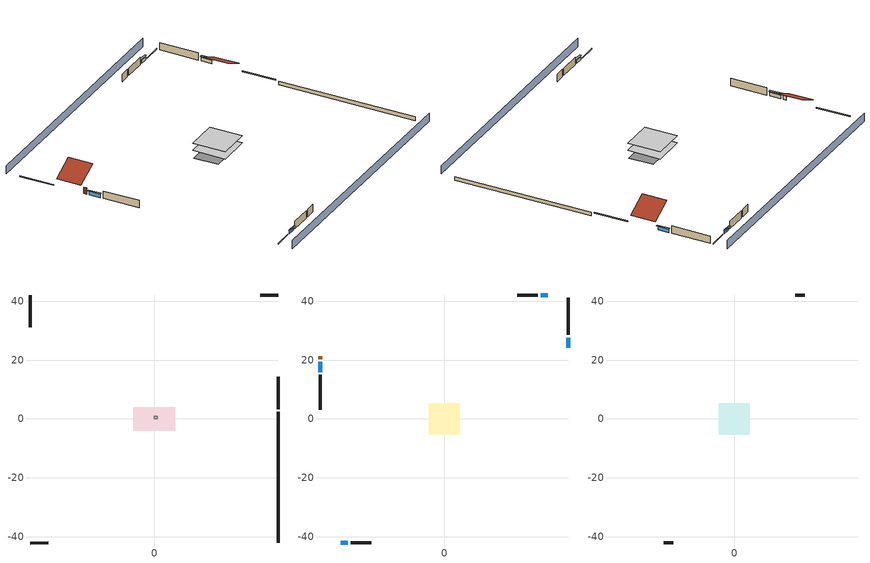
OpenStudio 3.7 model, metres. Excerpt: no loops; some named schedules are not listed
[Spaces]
crawlspace - vented 1
 floor foundation (Slab1 construction): -7.17,-3.98 -7.17,3.98 7.17,3.98 7.17,-3.98 z-0.91
 wall outside (RimJoist1 construction): 42.2,3.32 42.2,14.36 z0.3:0.61
 wall outside (RimJoist2 construction): -42.2,-42.2 -36.07,-42.2 z0.3:0.61
 wall outside (RimJoist3 construction): -42.2,42.2 -42.2,31.16 z0.3:0.61
 wall outside (RimJoist4 construction): 42.2,42.2 36.07,42.2 z0.3:0.61
 wall foundation (FoundationWall1 construction): 42.2,-42.2 42.2,2.4 z-0.91:0.3
furnace airloop ret air space
 floor adiabatic (AdiabaticConst): 0,0 0,1 1,1 1,0 z0
 wall adiabatic (AdiabaticConst): 0,1 0,0 1,0 1,1 0,1 z0:1
 ceiling adiabatic (AdiabaticConst): 1,0 1,1 0,1 0,0 z1
conditioned space 1
 floor to crawlspace - vented 1 (Floor1 construction): -5.34,-5.34 -5.34,5.34 5.34,5.34 5.34,-5.34 z0.3
 wall outside (Wall1 construction): 42.2,28.66 42.2,41.27 z0.3:2.74
 wall outside (Wall2 construction): -31.89,-42.2 -24.89,-42.2 z0.3:2.74
 wall outside (Wall3 construction): -42.2,15.02 -42.2,3.17 z0.3:2.74
 wall outside (Wall4 construction): 31.89,42.2 24.89,42.2 z0.3:2.74
 wall outside (AdiabaticWallConstruction): 42.2,24.2 42.2,27.73 / -42.2,19.48 -42.2,15.95 z0.3:1.49; -35.14,-42.2 -32.82,-42.2 / 35.14,42.2 32.82,42.2 z0.3:1.31
 wall outside (AdiabaticWallConstruction 1): -42.2,21.32 -42.2,20.4 z0.3:2.34
 window (WindowConstruction): 42.2,24.2 42.2,27.73 z0.3:1.49
 window (WindowConstruction 1): -35.14,-42.2 -32.82,-42.2 z0.3:1.31
 window (WindowConstruction 2): -42.2,19.48 -42.2,15.95 z0.3:1.49
 window (WindowConstruction 3): 35.14,42.2 32.82,42.2 z0.3:1.31
 door (Door): -42.2,21.32 -42.2,20.4 z0.3:2.34
attic - vented 1
 floor to conditioned space 1 (Floor2 construction Reversed): -5.34,-5.34 -5.34,5.34 5.34,5.34 5.34,-5.34 z2.74
 wall outside (Wall5 construction): -23.96,-42.2 -20.71,-42.2 z0.3:2.74
 wall outside (Wall6 construction): 23.96,42.2 20.71,42.2 z0.3:2.74
 roof outside (Roof1 construction): 42.2,23.27,2.74 35.05,23.27,6.31 35.05,15.29,6.31 42.2,15.29,2.74
 roof outside (Roof2 construction): -42.2,22.25,2.74 -35.05,22.25,6.31 -35.05,30.23,6.31 -42.2,30.23,2.74
shading: 42.2,46.77 -42.2,46.77 / -42.2,-46.77 42.2,-46.77 z0:2.74; 42.2,28.03 42.2,23.9 42.81,23.9 42.81,28.03 z1.8; -32.52,-42.2 -35.45,-42.2 -35.45,-42.81 -32.52,-42.81 z1.62; -42.2,15.65 -42.2,19.78 -42.81,19.78 -42.81,15.65 z1.8; 32.52,42.2 35.45,42.2 35.45,42.81 32.52,42.81 z1.62
[Site]
Tallahassee Regional Ap  Isis_FL_USA: Latitude {deg}=30.38; Longitude {deg}=-84.37; Time Zone {hr}=-5; Elevation {m}=21; Terrain=Suburbs
[Site:GroundTemperature:Shallow]
16.3547, 15.0593, 14.9556, 15.5703, 18.038, 20.4943, 22.6237, 23.9727, 24.0873, 22.9901, 20.915, 18.5341
[Site:WaterMainsTemperature]
Calculation Method=Schedule; Temperature Schedule=mains temperature schedule
[Building]
Building 1
[Material] Roughness=Rough
Name | Thickness {m} | Conductivity {W/m-K} | Density {kg/m3} | Specific Heat {J/kg-K} | Thermal Absorptance | Solar Absorptance | Visible Absorptance
slate or tile shingles | 0.01905 | 0.840978 | 1899.972 | 799.717 | 0.9 | 0.75 | 0.75
roof rigid ins | 0.00329814 | 0.029427 | 32.04 | 1214.23 | 0.9 | 0.7 | 0.7
osb sheathing 0.5 in. | 0.0127 | 0.115458 | 512.64 | 1214.23 | 0.9 | 0.6 | 0.6
wood siding | 0.0254 | 0.102417 | 544.68 | 1172.36 | 0.9 | 0.85 | 0.85
osb sheathing 0.5 in. 1 | 0.0127 | 0.115458 | 512.64 | 1214.23 | 0.9 | 0.7 | 0.7
wall stud and cavity | 0.1397 | 0.550994 | 139.0536 | 1170.24 | 0.9 | 0.7 | 0.7
gypsum board | 0.0127 | 0.160291 | 801 | 837.4 | 0.9 | 0.6 | 0.6
wall stud and cavity 1 | 0.1397 | 0.727959 | 139.0536 | 1170.24 | 0.9 | 0.6 | 0.6
rim joist stud and cavity | 0.0508 | 0.178688 | 50.32683 | 1063.81 | 0.9 | 0.6 | 0.6
floor stud and cavity | 0.1397 | 0.923637 | 92.3553 | 1139.71 | 0.9 | 0.7 | 0.7
osb sheathing 0.75 in. | 0.01905 | 0.115458 | 512.64 | 1214.23 | 0.9 | 0.7 | 0.7
floor covering | 0.0127 | 0.0433444 | 54.468 | 1339.84 | 0.9 | 0.6 | 0.6
ceiling loosefill ins | 0.0846667 | 0.0480833 | 16.02 | 1046.75 | 0.9 | 0.7 | 0.7
ceiling stud and cavity | 0.1397 | 0.0920385 | 65.682 | 1177.47 | 0.9 | 0.7 | 0.7
concrete 8.0 in. | 0.2032 | 1.803125 | 2242.8 | 837.4 | 0.9 | 0.7 | 0.7
soil 0.5 in. | 0.0127 | 1.9041 | 1842.3 | 418.7 | 0.9 | 0.7 | 0.7
wood siding 1; wood siding 2 | 0.0254 | 0.102417 | 544.68 | 1172.36
wall rigid ins | 0.512978 | 0.029427 | 32.04 | 1214.23 | 0.9 | 0.7 | 0.7
wall stud and cavity 2 | 0.0889 | 0.380278 | 52.3479 | 1209.89 | 0.9 | 0.7 | 0.7
door material | 0.04445 | 0.0612267 | 512.64 | 1214.23 | 0.9 | 0.7 | 0.7
wall stud and cavity 3 | 0.0889 | 0.391764 | 83.0341 | 1211.67 | 0.9 | 0.7 | 0.7
furniture material conditioned space 1 | 0.1524 | 0.115458 | 640.8 | 1214.23 | 0.9 | 0.6 | 0.6
[Construction]
Roof1 construction; Roof2 construction: slate or tile shingles, roof rigid ins, osb sheathing 0.5 in.
Wall1 construction; Wall2 construction; Wall3 construction; Wall4 construction: wood siding, osb sheathing 0.5 in. 1, wall stud and cavity, gypsum board
Wall5 construction; Wall6 construction: wood siding, osb sheathing 0.5 in. 1, wall stud and cavity 1
RimJoist1 construction; RimJoist2 construction; RimJoist3 construction; RimJoist4 construction: wood siding, rim joist stud and cavity
Floor1 construction: floor stud and cavity, osb sheathing 0.75 in., floor covering
Floor2 construction Reversed: gypsum board, ceiling stud and cavity, ceiling loosefill ins
FoundationWall1 construction: concrete 8.0 in.
Slab1 construction: soil 0.5 in.
WindowConstruction; WindowConstruction 1; WindowConstruction 2; WindowConstruction 3: WindowMaterial
AdiabaticWallConstruction: wood siding 1, wall rigid ins, wall stud and cavity 2, gypsum board
Door: door material
AdiabaticWallConstruction 1: wood siding 2, wall rigid ins, wall stud and cavity 2, gypsum board
PartitionWallConstruction: gypsum board, wall stud and cavity 3, gypsum board
furniture construction conditioned space 1: furniture material conditioned space 1
AdiabaticConst: Adiabatic
[WindowMaterial:SimpleGlazingSystem]
WindowMaterial: U-Factor {W/m2-K}=2.15764; Solar Heat Gain Coefficient=0.44
[Material:NoMass]
Adiabatic: Roughness=Rough; Thermal Resistance {m2-K/W}=176.1
[ThermalZone] Multiplier=1; Use Ideal Air Loads=No
Name | Volume {m3} | Thermostat
conditioned space | 278.185 | conditioned space temperature setpoint
attic - vented | 90.8252
crawlspace - vented | 139.092
furnace airloop ret air zone | 1
[Sizing:Zone] Zone Cooling Design Supply Air Temperature Input Method=SupplyAirTemperature; Zone Cooling Design Supply Air Temperature {C}=14; Zone Cooling Design Supply Air Temperature Difference {deltaC}=11.11; Zone Heating Design Supply Air Temperature Input Method=SupplyAirTemperature; Zone Heating Design Supply Air Temperature {C}=40; Zone Heating Design Supply Air Temperature Difference {deltaC}=11.11; Zone Cooling Design Supply Air Humidity Ratio {kg-H2O/kg-air}=0.0085; Zone Heating Design Supply Air Humidity Ratio {kg-H2O/kg-air}=0.008; Cooling Design Air Flow Method=DesignDay; Heating Design Air Flow Method=DesignDay; Account for Dedicated Outdoor Air System=No; Dedicated Outdoor Air System Control Strategy=NeutralSupplyAir; Dedicated Outdoor Air Low Setpoint Temperature for Design {C}=autosize; Dedicated Outdoor Air High Setpoint Temperature for Design {C}=autosize; Zone Load Sizing Method=Sensible Load Only No Latent Load; Zone Latent Cooling Design Supply Air Humidity Ratio Input Method=HumidityRatioDifference; Zone Cooling Design Supply Air Humidity Ratio Difference {kgWater/kgDryAir}=0.005; Zone Latent Heating Design Supply Air Humidity Ratio Input Method=HumidityRatioDifference; Zone Humidification Design Supply Air Humidity Ratio Difference {kgWater/kgDryAir}=0.005
attic - vented; crawlspace - vented; furnace airloop ret air zone
[Space] Building Unit=Building Unit 1
Name | Thermal Zone | Volume {m3}
conditioned space 1 | conditioned space | 278.185
attic - vented 1 | attic - vented | 90.8252
crawlspace - vented 1 | crawlspace - vented | 139.092
furnace airloop ret air space | furnace airloop ret air zone
[ThermostatSetpoint:DualSetpoint]
conditioned space temperature setpoint: Heating Setpoint Temperature Schedule=heating setpoint; Cooling Setpoint Temperature Schedule=cooling setpoint
[Foundation:Kiva]
Foundation Kiva 1: Initial Indoor Air Temperature {C}=11.3199; Wall Height Above Grade {m}=0.3048; Wall Depth Below Slab {m}=0.2032
[Foundation:Kiva:Settings]
Soil Conductivity {W/m-K}=1.9041; Soil Density {kg/m3}=1842.3; Soil Specific Heat {J/kg-K}=418.7; Ground Solar Absorptivity=0.9; Ground Thermal Absorptivity=0.9; Ground Surface Roughness {m}=0.03; Far-Field Width {m}=40; Deep-Ground Boundary Condition=ZeroFlux; Deep-Ground Depth {m}=40; Minimum Cell Dimension {m}=0.2; Maximum Cell Growth Coefficient=3; Simulation Timestep=Timestep
[SurfaceProperty:ExposedFoundationPerimeter]
Slab1: Exposed Perimeter Calculation Method=TotalExposedPerimeter; Total Exposed Perimeter {m}=44.59224
[SurfaceProperty:IncidentSolarMultiplier] Incident Solar Multiplier=1; Incident Solar Multiplier Schedule=trans schedule winter=0.85 summer=0.7
Window1; Window2; Window3; Window4
[InternalMass:Definition] Design Level Calculation Method=SurfaceArea
Name | Construction | Surface Area {m2}
partition wall mass | PartitionWallConstruction | 114.085
furniture mass conditioned space 1 | furniture construction conditioned space 1 | 45.634
[InternalMass] Space or SpaceType=conditioned space 1; Multiplier=1
Name | Internal Mass Definition
partition wall mass | partition wall mass
furniture mass conditioned space 1 | furniture mass conditioned space 1
[External:File]
External File 1: File=in.schedules.csv
[People:Definition]
occupants: Number of People Calculation Method=People; Number of People {people}=1; Fraction Radiant=0.314171; Sensible Heat Fraction=0.56303; Carbon Dioxide Generation Rate {m3/s-W}=0; Enable ASHRAE 55 Comfort Warnings=No; Mean Radiant Temperature Calculation Type=ZoneAveraged
[People]
occupants: People Definition=occupants; Space or SpaceType=conditioned space 1; Number of People Schedule=occupants; Activity Level Schedule=occupants activity schedule; Multiplier=1
[EnergyManagementSystem:Sensor]
Name | Output Variable or Output Meter Index Key | Output Variable or Output Meter
cool_season | cooling season schedule | Schedule Value
out_pb_s |  | Site Outdoor Air Barometric Pressure
out_wt_s |  | Site Outdoor Air Humidity Ratio
site_vw_s |  | Site Wind Speed
furnace_airloop_AH_MFR_s | Node 13 | System Node Mass Flow Rate
furnace_airloop_AH_VFR_s | Node 13 | System Node Current Density Volume Flow Rate
furnace_airloop_AH_Tout_s | Node 13 | System Node Temperature
furnace_airloop_AH_Wout_s | Node 13 | System Node Humidity Ratio
furnace_airloop_RA_T_s | Node 16 | System Node Temperature
furnace_airloop_Ra_W_s | Node 16 | System Node Humidity Ratio
furnace_airloop_0_DZ_T_s | crawlspace - vented | Zone Air Temperature
furnace_airloop_0_DZ_W_s | crawlspace - vented | Zone Mean Air Humidity Ratio
natural_vent_s | natural vent schedule | Schedule Value
htg_sp_s | heating setpoint | Schedule Value
clg_sp_s | cooling setpoint | Schedule Value
mech_vent_range_fan_0_sch_s | mech vent range fan 0 schedule | Schedule Value
mech_vent_bath_fan_0_sch_s | mech vent bath fan 0 schedule | Schedule Value
htg_load_cond |  | Heating:EnergyTransfer:Zone:CONDITIONED SPACE
clg_load_cond |  | Cooling:EnergyTransfer:Zone:CONDITIONED SPACE
htg_load_duct |  | Heating:EnergyTransfer:Zone:FURNACE AIRLOOP RET AIR ZONE
clg_load_duct |  | Cooling:EnergyTransfer:Zone:FURNACE AIRLOOP RET AIR ZONE
[EnergyManagementSystem:Program]
room_ac_supply_fan_disaggregate_program: Set room_ac_supply_fan_clg = 0; If room_ac_clg_coil_s > 0; Set room_ac_supply_fan_clg = room_ac_supply_fan_s; EndIf
furnace_supply_fan_disaggregate_program: Set furnace_supply_fan_primary_htg = 0; If furnace_htg_coil_s > 0; Set furnace_supply_fan_primary_htg = furnace_supply_fan_s; EndIf
water_heater_EC_adj: Set dhw_e_cons = water_heater_energy + water_heater_on_cycle_parasitic + water_heater_off_cycle_parasitic; Set water_heater_ec_adj_act = 0.0 * dhw_e_cons / 1
furnace_airloop_0_duct_program: Set furnace_airloop_AH_MFR = furnace_airloop_AH_MFR_s; Set furnace_airloop_Fan_RTF = 0; Set furnace_airloop_Fan_RTF = furnace_airloop_Fan_RTF + furnace_airloop_Fan_RTF_s; Set furnace_airloop_AH_VFR = furnace_airloop_AH_VFR_s; Set furnace_airloop_AH_Tout = furnace_airloop_AH_Tout_s; Set furnace_airloop_AH_Wout = furnace_airloop_AH_Wout_s; Set furnace_airloop_RA_T = furnace_airloop_RA_T_s; Set furnace_airloop_Ra_W = furnace_airloop_Ra_W_s; Set furnace_airloop_0_DZ_T = furnace_airloop_0_DZ_T_s; Set furnace_airloop_0_DZ_W = furnace_airloop_0_DZ_W_s; Run furnace_airloop_0_duct_subroutine; Set furnace_airloop_0_SupSensLkToCond_equip_act = furnace_airloop_0_SupSensLkToCond; Set furnace_airloop_0_SupLatLkToCond_equip_act = furnace_airloop_0_SupLatLkToCond; Set furnace_airloop_0_SupCondToLv_equip_act = furnace_airloop_0_SupCondToLv; Set furnace_airloop_0_RetSensLkToRP_equip_act = furnace_airloop_0_RetSensLkToRP; Set furnace_airloop_0_RetLatLkToRP_equip_act = furnace_airloop_0_RetLatLkToRP; Set furnace_airloop_0_RetCondToRP_equip_act = furnace_airloop_0_RetCondToRP; Set furnace_airloop_0_RetCondToDZ_equip_act = furnace_airloop_0_RetCondToDZ; Set furnace_airloop_0_SupCondToDZ_equip_act = furnace_airloop_0_SupCondToDZ; Set furnace_airloop_0_SupSensLkToDZ_equip_act = furnace_airloop_0_SupSensLkToDZ; Set furnace_airloop_0_SupLatLkToDZ_equip_act = furnace_airloop_0_SupLatLkToDZ; Set furnace_airloop_0_ZoneMixDZToCond_mix_act = furnace_airloop_0_ZoneMixDZToCond; Set furnace_airloop_0_ZoneMixCondToDZ_mix_act = furnace_airloop_0_ZoneMixCondToDZ
natural_vent_program: Set Tin = tin_s; Set Tout = tout_s; Set Wout = out_wt_s; Set Pbar = out_pb_s; Set Phiout = (@RhFnTdbWPb Tout Wout Pbar); Set MaxHR = 0.0115; Set MaxRH = 0.7; Set Tnvsp = (htg_sp_s + clg_sp_s) / 2; Set NVavail = natural_vent_s; Set ClgSsnAvail = cool_season; Set natural_vent_flow_act = 0; Set whole_house_fan_flow_act = 0; Set whole_house_fan_mix_act = 0; Set whole_house_fan_act = 0; If ((Wout < MaxHR) && (Phiout < MaxRH) && (Tin > Tout) && (Tin > Tnvsp) && (ClgSsnAvail > 0)); Set WHF_Flow = 0; Set Adj = (Tin-Tnvsp)/(Tin-Tout); Set Adj = (@Min Adj 1); Set Adj = (@Max Adj 0); If (WHF_Flow > 0); Set whole_house_fan_flow_act = WHF_Flow*Adj; Set whole_house_fan_mix_act = WHF_Flow*Adj; Set WHF_W = 0; Set whole_house_fan_act = WHF_W*Adj; ElseIf (NVavail > 0); Set NVArea = 5243.521900032001; Set Cs = 8.968567957270247e-05; Set Cw = 6.158219665777789e-05; Set Tdiff = Tin-Tout; Set dT = (@Abs Tdiff); Set Vwind = site_vw_s; Set SGNV = NVArea*Adj*((((Cs*dT)+(Cw*(Vwind^2)))^0.5)/1000); Set MaxNV = 1.5454705606656003; Set natural_vent_flow_act = (@Min SGNV MaxNV); EndIf; EndIf
infil_program: Set p_m = 0.14; Set p_s = 0.22; Set s_m = 270; Set s_s = 370; Set z_m = 9.99744; Set z_s = 2.4384; Set f_t = (((s_m/z_m)^p_m)*((z_s/s_s)^p_s)); Set Tdiff = tin_s-tout_s; Set dT = @Abs Tdiff; Set c = 0.1214; Set Cs = 0.0549; Set Cw = 0.1004; Set n = 0.65; Set sft = (f_t*0.5); Set temp1 = ((c*Cw)*((sft*site_vw_s)^(2*n)))^2; Set Qinf = (((c*Cs*(dT^n))^2)+temp1)^0.5; Set Qinf = (@Max Qinf 0); Set mech_vent_house_fan_sensible_load_equip_act = 0.0; Set mech_vent_house_fan_latent_load_equip_act = 0.0; Set OASupInPb = out_pb_s; Set OASupInTemp = tout_s; Set OASupInW = out_wt_s; Set OASupRho = (@RhoAirFnPbTdbW OASupInPb OASupInTemp OASupInW); Set OASupCp = (@CpAirFnW OASupInW); Set OASupInEnth = (@HFnTdbW OASupInTemp OASupInW); Set ZoneTemp = tin_s; Set ZoneW = win_s; Set ZoneCp = (@CpAirFnW ZoneW); Set ZoneAirEnth = (@HFnTdbW ZoneTemp ZoneW); Set mech_vent_house_fan_cfis_act = 0.0; Set QWHV_cfis_sup = 0.0; Set QWHV_cfis_suppl_sup = 0.0; Set QWHV_cfis_suppl_exh = 0.0; Set Qrange = 0; Set Qrange = Qrange + 0.04719 * mech_vent_range_fan_0_sch_s; Set Qbath = 0; Set Qbath = Qbath + 0.04719 * mech_vent_bath_fan_0_sch_s; Set Qdryer = 0; Set QWHV_sup = 0.0; Set QWHV_exh = 0.0; Set Qexhaust = Qrange + Qbath + Qdryer + QWHV_exh + QWHV_cfis_suppl_exh; Set Qsupply = QWHV_sup + QWHV_cfis_sup + QWHV_cfis_suppl_sup; Set Qfan = (@Max Qexhaust Qsupply); If Qfan > 0; Set Qavg = ((Qexhaust + Qsupply) / 2.0); If ((@Abs (Qexhaust - Qavg)) / Qavg) <= 0.1; Set phi = 1; Else; Set phi = (Qinf / (Qinf + Qfan)); EndIf; Set Qinf_adj = phi * Qinf; Else; Set Qinf_adj = Qinf; EndIf; Set infil_flow_act = Qinf_adj; Set Qload = Qfan; Set Effectiveness_Sens = 0.0; Set Effectiveness_Lat = 0.0; Set Fan_MFR = Qload * OASupRho; Set ZoneInEnth = OASupInEnth; Set ZoneInTemp = OASupInTemp; Set FanTotalToCond = Fan_MFR * (ZoneInEnth - ZoneAirEnth); Set FanSensToCond = Fan_MFR * ZoneCp * (ZoneInTemp - ZoneTemp); Set FanLatToCond = FanTotalToCond - FanSensToCond; Set mech_vent_house_fan_sensible_load_equip_act = mech_vent_house_fan_sensible_load_equip_act + FanSensToCond; Set mech_vent_house_fan_latent_load_equip_act = mech_vent_house_fan_latent_load_equip_act + FanLatToCond
unmet_hours_program: Set htg_unmet_hours = 0; Set clg_unmet_hours = 0; If ((DayOfYear >= 1) && (DayOfYear <= 365)); If zone_htg_unmet_s > htg_unmet_hours; Set htg_unmet_hours = zone_htg_unmet_s; EndIf; EndIf; If ((DayOfYear >= 1) && (DayOfYear <= 365)); If zone_clg_unmet_s > clg_unmet_hours; Set clg_unmet_hours = zone_clg_unmet_s; EndIf; EndIf
[ElectricEquipment:Definition] Design Level Calculation Method=EquipmentLevel
Name | Design Level {W} | Fraction Latent | Fraction Radiant | Fraction Lost
ceiling fan | 28.968 | 0 | 0.558 | 0
dishwasher | 610.775 | 0.3 | 0.18 | 0.4
fridge | 60.3122 | 0 | 0.6 | 0
cooking range | 2713.13 | 0.08 | 0.432 | 0.2
misc plug loads | 769.124 | 0.021 | 0.558 | 0.049
whole house fan; mech vent house fan | 0 | 0 | 0 | 1
mech vent house fan cfis | 0 | 0 | 0 | 0
mech vent range fan 0; mech vent bath fan 0 | 30 | 0 | 0 | 1
[ElectricEquipment] Space or SpaceType=conditioned space 1
Name | Electric Equipment Definition | Schedule
ceiling fan | ceiling fan | ceiling_fan
dishwasher | dishwasher | dishwasher
fridge | fridge | fridge schedule
cooking range | cooking range | cooking_range
misc plug loads | misc plug loads | plug_loads_other
whole house fan | whole house fan | Always On Discrete
mech vent house fan | mech vent house fan | mech vent house fan schedule
mech vent house fan cfis | mech vent house fan cfis | mech vent house fan cfis schedule
mech vent range fan 0 | mech vent range fan 0 | mech vent range fan 0 schedule
mech vent bath fan 0 | mech vent bath fan 0 | mech vent bath fan 0 schedule
[OtherEquipment:Definition] Design Level Calculation Method=EquipmentLevel
Name | Design Level {W} | Fraction Latent | Fraction Radiant | Fraction Lost
water heater energy adjustment1 | 0.01 | 0 | 0 | 1
water sensible | -1555.37 | 0 | 0.6 | 0
water latent | 1578.19 | 1 | 0 | 0
furnace_airloop_0_SupSensLkToCond equip; furnace_airloop_0_SupCondToLv equip; furnace_airloop_0_RetCondToRP equip; furnace_airloop_0_RetSensLkToRP equip; furnace_airloop_0_SupCondToDZ equip; furnace_airloop_0_RetCondToDZ equip; furnace_airloop_0_SupSensLkToDZ equip; mech vent house fan sensible load equip | 0 | 0 | 0 | 0
furnace_airloop_0_SupLatLkToCond equip; furnace_airloop_0_RetLatLkToRP equip; furnace_airloop_0_SupLatLkToDZ equip; mech vent house fan latent load equip | 0 | 1 | 0 | 0
[OtherEquipment]
Name | Other Equipment Definition | Space or SpaceType | Schedule | Fuel Type
water heater energy adjustment1 | water heater energy adjustment1 | crawlspace - vented 1 | Always On Discrete | Electricity
water sensible | water sensible | conditioned space 1 | hot_water_fixtures | None
water latent | water latent | conditioned space 1 | hot_water_fixtures | None
furnace_airloop_0_SupSensLkToCond equip | furnace_airloop_0_SupSensLkToCond equip | conditioned space 1 | Always On Discrete | None
furnace_airloop_0_SupLatLkToCond equip | furnace_airloop_0_SupLatLkToCond equip | conditioned space 1 | Always On Discrete | None
furnace_airloop_0_SupCondToLv equip | furnace_airloop_0_SupCondToLv equip | conditioned space 1 | Always On Discrete | None
furnace_airloop_0_RetCondToRP equip | furnace_airloop_0_RetCondToRP equip | furnace airloop ret air space | Always On Discrete | None
furnace_airloop_0_RetSensLkToRP equip | furnace_airloop_0_RetSensLkToRP equip | furnace airloop ret air space | Always On Discrete | None
furnace_airloop_0_RetLatLkToRP equip | furnace_airloop_0_RetLatLkToRP equip | furnace airloop ret air space | Always On Discrete | None
furnace_airloop_0_SupCondToDZ equip | furnace_airloop_0_SupCondToDZ equip | crawlspace - vented 1 | Always On Discrete | None
furnace_airloop_0_RetCondToDZ equip | furnace_airloop_0_RetCondToDZ equip | crawlspace - vented 1 | Always On Discrete | None
furnace_airloop_0_SupSensLkToDZ equip | furnace_airloop_0_SupSensLkToDZ equip | crawlspace - vented 1 | Always On Discrete | None
furnace_airloop_0_SupLatLkToDZ equip | furnace_airloop_0_SupLatLkToDZ equip | crawlspace - vented 1 | Always On Discrete | None
mech vent house fan sensible load equip | mech vent house fan sensible load equip | conditioned space 1 | Always On Discrete | None
mech vent house fan latent load equip | mech vent house fan latent load equip | conditioned space 1 | Always On Discrete | None
[WaterUse:Equipment:Definition]
dishwasher: Peak Flow Rate {m3/s}=6.35301e-06
[Lights:Definition]
interior lighting: Design Level Calculation Method=LightingLevel; Lighting Level {W}=215.056; Fraction Radiant=0.6; Fraction Visible=0.2; Return Air Fraction=0
[Lights]
interior lighting: Lights Definition=interior lighting; Space or SpaceType=conditioned space 1; Schedule=lighting_interior; Fraction Replaceable=1
[Exterior:Lights:Definition]
exterior lighting: Design Level {W}=14.5895
[Exterior:Lights]
exterior lighting: Exterior Lights Definition=exterior lighting; Schedule=exterior lighting schedule
[ZoneMixing] Schedule=Always On Continuous; Design Flow Rate Calculation Method=Flow/Zone; Design Flow Rate {m3/s}=0
Name | Zone or Space | Source Zone or Space
furnace_airloop_0_ZoneMixDZToCond mix | conditioned space | crawlspace - vented
furnace_airloop_0_ZoneMixCondToDZ mix | crawlspace - vented | conditioned space
whole house fan mix | attic - vented | conditioned space
[SpaceInfiltration:DesignFlowRate] Schedule=Always On Discrete
Name | Space or SpaceType | Design Flow Rate Calculation Method | Design Flow Rate {m3/s} | Air Changes per Hour {1/hr} | Constant Term Coefficient | Temperature Term Coefficient | Velocity Term Coefficient | Velocity Squared Term Coefficient
natural vent flow; whole house fan flow; infil flow | conditioned space 1 | Flow/Space | 0
infil|crawlspace - vented 1 | crawlspace - vented 1 | AirChanges/Hour |  | 2.02373 | 1 | 0 | 0 | 0
[SpaceInfiltration:EffectiveLeakageArea]
infil|attic - vented 1: Space or SpaceType=attic - vented 1; Schedule=Always On Discrete; Effective Air Leakage Area {cm2}=3802.45; Stack Coefficient=0.000417918; Wind Coefficient=3.83674e-05
[BuildingUnit]
Building Unit 1
